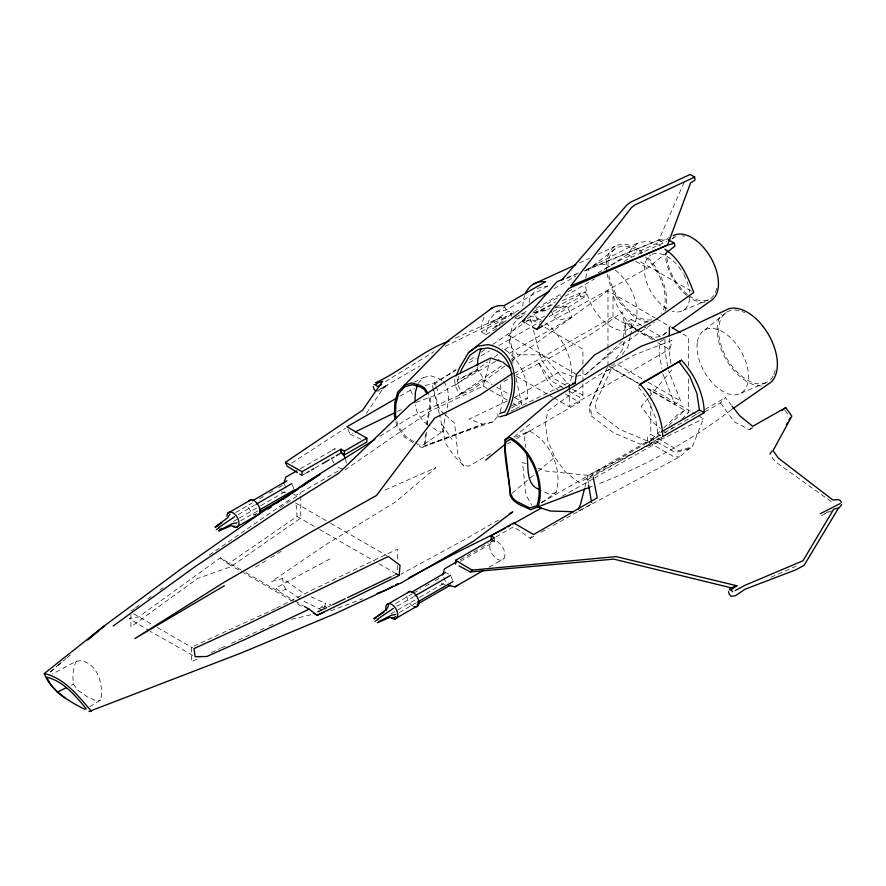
<?xml version="1.0" encoding="UTF-8"?>
<svg xmlns="http://www.w3.org/2000/svg" width="886" height="886" viewBox="0 0 886 886"><rect width="100%" height="100%" fill="white"/><g stroke="black" fill="none" stroke-linecap="round" stroke-linejoin="round"><path stroke-width="0.66" stroke-dasharray="4.43 3.32" d="M669.373 338.43L669.373 349.317L569.288 406.763L569.288 390.449M568.989 391.136L579.499 397.205L582.922 395.256L582.922 383.062M582.922 381.711L582.922 369.506M582.922 364.091L582.922 349.184L543.506 326.425M607.973 365.996L607.973 349.582M607.973 348.209L607.973 290.752L655.252 318.03M698.578 415.966L703.362 418.724L692.354 446.932L678.831 450.631L650.811 434.45L650.811 401.923M650.811 393.794L650.811 388.378L691.412 411.824M681.655 419.1L688.588 412.544L688.588 378.344M688.588 366.029L688.588 337.3L681.445 333.169M664.965 338.928L664.943 350.934L667.745 366.527M454.684 379.407L455.116 385.377L459.413 394.602L461.827 393.273L457.874 384.901L457.353 380.028L477.233 369.54L477.388 367.014M425.701 433.863L424.283 444.107L421.814 445.769L418.225 444.683L414.947 442.502M426.653 424.748C426.775 414.903 433.165 404.182 427.628 394.979M426.598 432.213L424.826 445.736L422.223 447.485L418.347 446.278M427.318 425.358C427.429 415.091 434.24 403.994 428.591 394.359M89.685 706.795L100.86 699.929C103.263 684.557 98.556 664.666 81.29 660.557L76.318 661.155L52.573 673.958M424.283 444.107L443.687 430.707C443.31 414.482 454.33 396.042 443.753 381.512M500.424 411.78L502.606 399.641L500.38 384.712M484.055 317.221A52.163 30.113 60 0 0 481.253 331.896L486.037 334.62L488.574 321.042L495.562 312.348L505.042 306.877M529.053 302.514L530.072 297.087L535.509 290.331M623.29 337.3L625.062 328.053L622.537 311.916L593.709 332.604L552.222 356.571L515.907 375.254M324.597 607.342L325.439 603.3L309.967 596.256M624.242 341.254L622.205 350.269L615.604 359.018M630.201 336.702L627.864 346.991L621.263 355.751M630.5 335.406L631.375 331.552L631.264 319.481L625.605 322.748L625.704 334.819M584.893 487.178L587.905 475.306L703.362 418.724M344.997 469.99L429.5 411.58L483.202 386.108L490.656 357.966M541.457 502.65L556.065 492.527C562.998 469.912 550.638 441.793 529.485 431.017L511.92 438.725M458.882 376.284L457.353 380.028L478.529 370.392L484.221 379.972L492.162 384.535M584.129 271.083L658.807 240.028L684.723 181.021M607.397 367.225L589.855 405.323L591.571 414.205M76.318 661.155C72.885 668.122 72.408 676.494 73.472 684.114L77.647 690.006L87.182 696.717L96.74 701.025L100.86 699.929M831.223 501.653L775.15 461.584L769.823 454.097L771.806 450.575M366.45 413.264L384.236 386.706L388.002 385L379.906 390.748L377.425 391.169M604.518 269.41L627.631 254.348L632.416 247.748L639.05 242.255L648.962 241.435L660.668 245.887M455.271 338.219L501.188 317.243L506.703 316.479L503.038 321.153L494.776 326.735L503.093 322.936M493.258 421.747L482.903 424.206L424.826 445.736L493.258 421.747L500.18 413.131M648.242 398.08L641.242 406.464L653.203 422.6L660.258 428.303M649.128 397.028L671.898 369.761L671.267 365.73M495.905 536.949L513.592 526.705L530.271 538.289L533.56 534.568M576.398 374.401L542.597 354.876L517.867 354.754L510.114 345.806L508.774 335.362L521.743 320.965M588.393 483.623L587.728 479.57L592.656 474.276L663.215 433.542M704.935 411.901L720.484 402.931L725.401 397.637L731.238 405.046M720.484 402.931L734.084 421.703L749.467 429.754L752.701 426.288M769.823 454.097L773.057 450.62M417.993 383.405L423.442 377.669L430.275 375.664L438.337 378.233L442.668 380.858M594.572 478.019L655.917 443.465L661.853 437.85M670.768 429.411L672.751 427.539M319.447 608.959L325.439 603.3M637.588 383.106L611.75 368.188L605.614 371.699L588.991 407.383L590.541 415.379L613.688 432.911L640.39 444.152L648.884 441.959L659.782 431.659M663.747 427.905L678.61 413.851L684.745 410.34L688.588 412.544M648.884 441.959L655.02 438.459L660.967 432.833M668.897 425.335L684.745 410.34L648.164 389.198M514.456 397.537L559.631 371.821L573.751 376.727L585.712 374.413L622.537 341.265M50.314 671.987L56.494 666.637M57.524 665.74L61.643 662.174M578.647 511.167L679.673 456.833L688.976 448.859L692.354 446.932M50.413 671.965L56.693 666.582M57.745 665.685L61.931 662.108M62.984 661.211L66.129 658.519M67.181 657.622L70.315 654.931M512.141 493.203L537.071 472.149M538.112 471.274L554.725 457.231L547.803 440.619L545.377 424.339L547.803 410.849L591.748 379.385L633.246 355.43L671.898 340.423L669.373 353.636L671.056 364.39M585.712 374.413L615.338 349.538L654.488 322.294M514.157 436.909L531.988 422.367M704.558 330.079L727.029 311.961M543.915 325.439L647.511 268.093L666.427 252.909M593.011 265.689L616.313 248.036M671.854 239.087L674.047 237.437M131.239 610.986L134.55 608.571M135.647 607.763L138.958 605.348M147.785 598.914L151.085 596.5M159.912 590.065L163.223 587.651M504.843 366.084L473.8 388.766L410.993 416.819L377.192 437.983M511.499 361.222L607.973 290.752M455.116 385.377L487.665 361.953M494.399 357.113L497.766 354.688M504.499 349.848L510.114 345.806M662.761 335.163L668.332 331.176M241.291 569.997L220.26 557.848L138.504 616.999L128.946 618.439L149.047 630.622M209.251 555.123L289.711 499.593M280.408 507.612L300.775 493.447M220.26 557.848L228.112 563.884L297.054 516.472L296.245 505.408L294.606 504.101M731.648 409.576C691.401 440.253 647.134 465.161 599.866 483.302L597.33 484.288M459.413 394.602L503.248 364.722M511.122 359.351L517.867 354.754M439.29 413.596L432.346 385.488L456.279 369.218M469.957 359.915L475.66 356.039M481.353 352.163L484.775 349.837M492.76 344.421L524.667 322.714M525.808 321.939L530.371 318.849L542.31 325.738M443.687 430.707L441.461 432.202L436.399 430.164L428.946 425.247M291.638 463.134L345.496 428.137M551.158 310.82L553.85 316.823L586.864 295.381L585.325 291.97L579.189 293.388L561.702 300.908M511.599 316.247L510.48 313.843L512.186 312.758M385.366 381.589L434.018 351.72M255.533 567.162L266.099 560.628M270.784 557.726L282.523 550.472M377.624 390.527L419.82 365.996M461.827 393.273L484.221 379.972M511.61 407.97L527.513 398.567C528.289 378.776 520.016 358.387 502.395 348.109M527.292 318.506L555.622 301.816M565.069 296.245L594.595 278.857M624.109 261.47L630.012 257.992L666.748 241.49M749.467 429.754L752.934 427.716M529.485 431.017L525.542 433.32L524.601 438.504L525.83 447.474M235.742 512.518L252.388 502.871M259.532 498.74L264.283 495.983M269.045 493.225L273.796 490.467M278.558 487.71L283.321 484.952M395.699 603.499L412.355 593.853M413.54 593.166L420.673 589.024M425.435 586.266L430.197 583.509M434.948 580.751L439.711 577.993M495.562 312.348L506.183 309.956L547.681 286.001L546.596 283.863M380.858 388.666L384.236 386.706L382.475 384.003M554.215 288.57L575.678 276.177M585.214 270.673L598.327 263.098L639.05 242.255M481.253 331.896L521.566 308.616M486.037 334.62L496.703 328.462M515.674 317.509L527.535 310.665M533.527 311.684L560.949 295.858M568.103 291.727L572.877 288.969M399.963 396.186L410.561 390.061L414.526 388.865M425.092 385.676L434.339 382.874L455.858 370.448M469.015 362.85L476.192 358.708M480.976 355.939L489.338 351.111M498.907 345.584L541.955 320.721M549.132 316.579L567.073 306.224L572.002 317.199L508.619 353.802M300.387 468.738L334.731 448.914M416.043 402.454L439.257 393.86L499.051 359.328M303.245 474.796L305.604 473.434M315.039 467.985L320.931 464.585M238.19 514.633L254.88 504.987M233.383 521.466L238.146 518.72M239.342 518.033L259.576 506.36M260.761 505.673L286.953 490.578M338.031 471.053L296.168 495.219L293.687 494.654M610.963 366.018L615.493 363.404L646.78 381.467M663.835 339.582L659.306 342.195L659.284 354.201L661.853 368.498M490.401 453.721L469.015 466.058L463.699 465.859L453.322 454.972L445.625 443.509L439.622 414.936M507.036 444.119L510.602 442.059M516.538 438.625L579.499 402.277L579.499 397.205M646.946 388.101L674.933 404.271L680.592 400.993L668.454 370.426M638.54 386.983L648.397 400.594L655.385 417.35L657.921 433.863L660.303 432.49M541.667 502.517L647.4 441.483L674.224 456.966L679.673 456.833M664.411 432.844L700.294 412.134M705.079 409.376L725.401 397.637M587.728 479.57L660.679 437.451M661.388 437.418L625.826 457.951L578.901 482.593L565.08 471.651L554.725 457.231M460.332 559.719L480.467 548.102M481.231 547.659L488.33 543.55M491.121 541.944L493.491 540.582M460.321 561.392L494.521 541.645L494.521 539.109M396.95 606.301L413.651 596.643M390.97 613.81L418.347 598.028M419.532 597.341L445.724 582.246L443.277 575.933M489.271 567.051L503.901 558.612M506.438 320.732L492.716 328.617L500.003 325.062M240.582 520.824L258.49 510.524M253.684 515.331L257.261 513.271M514.113 373.538L613.012 316.778L634.143 328.972M399.353 612.481L416.066 602.868M519.539 317.897L525.487 314.475M536.218 308.317L561.237 293.953M598.172 272.755L619.613 260.451L669.395 237.514M498.475 520.093L462.835 540.538L400.871 574.25M647.4 441.483L647.4 436.399L650.811 434.45M828.565 511.51L821.654 515.453L831.644 510.868M501.188 317.243L490.434 323.368L507.778 311.584L511.953 310.953L513.725 312.249M511.333 406.109L526.218 397.925L527.513 398.567M562.089 496.304L593.365 478.695M530.271 538.289L533.893 536.263M541.125 532.22L548.356 528.167M553.174 525.476L591.737 503.89M329.924 558.944L275.745 588.005L280.054 591.471L285.835 589.29L301.727 599.767M796.315 566.11L769.203 578.037M526.705 320.2L531.999 321.208L537.448 319.935L544.657 316.08M553.074 311.573L580.729 296.799L586.864 295.381M503.813 381.489L511.067 377.746M555.4 307.187L585.325 291.97M276.554 608.04L312.791 589.688L397.327 549.187L397.327 560.118M71.168 685.255L73.472 684.114M510.757 411.104L514.445 409.299M515.674 408.69L567.306 383.295L569.886 383.295M414.072 382.254L423.442 377.669M445.104 346.348L506.703 316.479M348.01 429.322L350.203 434.328L352.694 433.121M397.415 411.481L402.377 409.066M327.709 607.131L331.43 605.348M392.354 576.155L397.327 573.774M507.102 401.048L469.082 419.178L482.903 424.206L422.223 447.485M579.477 262.998L589.356 258.358M597.984 254.304L615.261 246.186M275.347 608.649L191.354 647.256L191.354 661.742L200.136 657.711M211.411 652.517L220.193 648.486M221.445 647.91L225.199 646.182M231.467 643.302L259.055 630.622M260.307 630.046L264.061 628.318M269.078 626.014L275.347 623.135M385.011 490.058L436.001 467.609L395.732 501.797L325.893 544.591L271.758 581.426L282.523 578.525L304.009 593.542M537.448 319.935L534.214 312.725L554.204 304.131M683.128 310.454L708.457 299.756M740.973 393.151L766.224 382.575M566.409 278.459L576.542 274.239M567.184 277.573L578.636 272.877M586.277 269.754L658.807 240.028L667.147 239.076M322.017 607.918L330.999 604.274M629.437 328.761L650.557 320.544M589.755 487.245L592.28 486.259M330.655 610.875L362.828 598.781M556.065 492.527L549.619 494.477L541.49 490.456M688.976 448.859L675.431 452.58L647.4 436.399M646.492 445.913L655.917 443.465M655.02 438.459L646.525 440.652L619.823 429.4L596.677 411.868L595.126 403.872L611.75 368.188L608.915 366.549M532.796 312.98L550.228 308.561M291.394 619.347L312.791 614.286M537.06 288.393L547.681 286.001M572.002 317.199L558.39 320.267L553.85 316.823M534.214 312.725L549.353 309.856M555.489 307.586L567.073 306.224M510.48 313.843L514.389 313.877M520.924 313.932L526.151 313.987M587.905 475.306L546.119 471.13L537.403 467.941M514.799 317.941L521.422 319.204M281.261 491.808L286.233 492.948M441.261 583.752L444.993 584.605M526.206 463.832L522.474 462.47L525.974 494.997L531.6 505.064M350.203 434.328L360.912 439.257M303.998 601.262L322.116 610.232M192.816 655.396L150.232 631.341M496.703 387.149L508.043 393.694M658.807 240.028L665.342 243.794M691.346 291.14L638.252 260.495M635.849 261.359L647.511 268.093M631.264 319.481L641.94 325.638M643.136 326.325L661.543 336.957M625.605 322.748L636.292 328.927M637.488 329.603L654.754 339.571M635.317 329.647L652.927 339.825M657.622 342.528L669.373 349.317M647.943 382.132L680.592 400.993M692.608 412.511L697.393 415.268M609.823 366.682L638.806 383.394M526.096 323.324L531.977 326.724M508.774 335.362L542.597 354.876L567.306 383.295M565.412 385.144L554.902 379.086L541.379 359.771L533.217 329.404M572.411 389.198L582.922 395.256M563.153 387.769L551.48 381.024L537.99 361.698L547.238 380.371L552.687 386.794L558.512 390.161M565.512 394.192L579.499 402.277M516.449 376.251L548.157 394.558M549.331 395.234L552.853 397.271M554.027 397.947L569.288 406.763M483.202 386.108L507.357 400.051M513.182 403.418L519.008 406.785M446.699 573.009L448.659 574.139M295.57 502.982L329.603 522.629M330.777 523.305L387.104 555.821M297.054 516.472L318.428 528.82M319.613 529.496L374.246 561.037M378.998 563.784L394.436 572.699M245.965 572.688L293.919 600.376M295.082 601.051L303.278 605.78M292.524 601.085L243.318 572.677M297.22 603.787L303.078 607.176M228.112 563.884L242.155 572.002M133.675 613.832L152.58 624.752M157.309 627.476L192.76 647.943M627.631 254.348L633.534 257.76M656.448 318.716L670.735 326.978M514.855 397.637L520.525 400.926M657.921 433.863L660.801 435.535M491.176 539.674L494.521 541.645M477.233 369.54L478.529 370.392M427.883 424.549L423.63 421.736L417.173 412.344L415.279 404.78M413.862 441.771L405.123 435.945L397.958 425.513L396.419 419.388M413.02 442.734L404.492 437.053L396.95 426.066L395.654 420.905M664.301 431.56L666.316 433.188M444.573 414.172L439.578 409.62L432.346 385.488M445.58 415.08L454.573 423.264L458.073 455.803L463.699 465.859M784.941 410.362L788.773 415.678M441.937 424.305L451.993 439.401M285.835 589.29L283.642 585.214L282.523 578.525M504.566 306.755L506.183 309.956M579.189 293.388L580.729 296.799M434.339 382.874L435.425 385.321M435.978 386.54L439.257 393.86M410.561 390.061L413.308 396.263M662.783 373.693L674.933 404.271M451.118 576.542L452.58 580.33M292.347 484.875L293.809 488.662M284.506 484.265L285.979 488.053M497.544 413.895L498.464 417.151M530.371 318.849L532.851 328.086M516.161 378.488L521.688 404.847M512.928 363.338L512.916 352.462A43.148 24.908 60 0 1 524.158 316.18M613.012 316.778L613.001 295.016A43.181 24.93 60 0 0 639.692 332.128A43.181 24.93 60 0 0 668.11 329.924M397.327 565.578L397.327 572.411M300.775 496.171L300.775 518.033L230.615 566.841L197.777 578.348L130.906 626.834L130.906 612.359M615.238 270.164A36.426 21.031 60 0 1 636.879 314.751A36.426 21.031 60 0 1 610.554 326.557A36.426 21.031 60 0 1 585.491 283.509M585.746 278.171A36.426 21.031 60 0 1 609.978 266.797M648.076 321.862A42.594 24.586 60 0 1 607.12 273.486M606.91 272.124A42.594 24.586 60 0 1 642.959 252.798M648.076 257.604A42.594 24.586 60 0 1 664.843 311.329M522.773 306.456A52.163 30.113 60 0 1 524.645 295.547M651.753 319.846A40.457 23.357 60 0 1 608.582 273.973M607.929 266.564A40.457 23.357 60 0 1 641.619 253.496M645.606 256.973A40.457 23.357 60 0 1 661.598 313.5M761.439 385.864A42.594 24.586 60 0 1 725.457 358.376A42.594 24.586 60 0 1 721.425 314.22M766.346 382.63A40.457 23.357 60 0 1 721.005 344.953A40.457 23.357 60 0 1 744.794 312.669M775.195 370.293A40.457 23.357 60 0 1 773.688 374.911M773.046 376.196A40.457 23.357 60 0 1 767.486 382.043M689.64 298.582A32.106 18.54 60 0 1 672.131 311.13M667.08 308.86A32.106 18.54 60 0 1 646.104 280.574A32.106 18.54 60 0 1 651.022 254.847M652.096 254.304A32.106 18.54 60 0 1 683.128 273.386M683.804 274.582A32.106 18.54 60 0 1 689.585 292.247M704.724 302.569A37.544 21.674 60 0 1 687.757 296.212M686.716 295.392A37.544 21.674 60 0 1 665.353 252.986M529.429 315.97A43.148 24.908 60 0 1 541.102 320.023M545.433 322.881A43.148 24.908 60 0 1 569.288 385.011M716.63 288.293A35.673 20.599 60 0 1 688.61 295.315M687.514 294.484A35.673 20.599 60 0 1 667.147 248.357M672.175 238.766A35.673 20.599 60 0 1 678.477 235.92M682.231 235.842A35.673 20.599 60 0 1 684.546 236.219M412.821 606.09A8.483 4.895 60 0 1 406.829 595.702M342.35 468.561A10.787 6.224 60 0 1 336.569 466.102M334.077 463.289A10.787 6.224 60 0 1 331.94 459.325M331.94 450.52A10.787 6.224 60 0 1 337.234 449.302M345.573 459.413A10.787 6.224 60 0 1 346.16 463.145M257.062 515.242A8.483 4.895 60 0 1 251.07 511.776A8.483 4.895 60 0 1 248.069 504.045M697.227 342.993A36.426 21.031 60 0 0 732.622 394.779A36.426 21.031 60 0 0 738.437 347.068A36.426 21.031 60 0 0 697.227 342.993M489.67 545.986A10.787 6.224 60 0 0 501.111 560.218A10.787 6.224 60 0 0 501.111 544.968A10.787 6.224 60 0 0 489.67 545.986"/><path stroke-width="1.33" d="M340.977 449.191L340.977 453.001L344.41 454.939L366.87 441.992L366.87 438.171L344.41 451.118L340.977 449.191L302.06 471.662L302.06 475.472L299.756 474.032M344.41 454.939L344.41 451.118M569.288 389.087L569.288 385.011M669.373 335.716L669.373 327.554M415.002 402.288L415.346 392.365L417.228 385.964M477.454 365.741L477.82 359.417L480.81 348.763M313.644 613.267L317.166 615.294L399.187 575.446L400.051 565.334L388.278 556.497L246.906 624.431L193.934 648.63L195.186 656.692L206.87 656.471L248.49 637.887L309.125 609.158L317.166 615.294L323.855 612.27M499.793 416.797L506.427 415.002L575.058 383.295L576.398 374.401L594.395 355.087L655.197 319.99L693.705 292.502C687.757 276.122 679.939 259.122 664.921 249.187M732.766 408.789L768.561 383.882A42.594 24.586 60 0 0 768.561 334.698A42.594 24.586 60 0 0 725.977 310.111L679.097 332.139L641.242 346.227L599.744 370.182L552.72 399.342L505.02 439.821C503.425 457.896 509.262 476.624 510.07 494.953C513.083 503.78 523.205 505.629 530.393 509.738L589.755 487.245M584.55 488.496L580.529 504.322L578.469 509.317M283.885 483.28L285.757 477.189L296.843 470.798M442.646 574.936L444.517 568.845L456.356 562.012M537.946 507.468C546.064 483.357 532.53 449.678 510.148 437.407L505.02 439.821M459.889 373.781L461.916 368.775L469.979 355.231L478.329 349.394L487.931 347.932C517.125 353.37 516.283 391.247 504.798 411.99L499.959 413.264M456.179 375.863L459.668 367.59L468.528 352.573L537.525 298.205L549.442 291.317M229.817 513.935L227.89 517.623L216.239 526.195L218.687 525.354M388.589 605.603L386.661 609.291L375.011 617.863M506.427 415.002C519.085 392.155 520.204 350.668 488.12 344.61L477.62 346.204L468.528 352.573M786.347 424.826L787.665 422.478M788.983 420.141L790.312 417.804M841.7 504.632L839.064 507.933M533.15 327.399L536.683 329.437L568.679 288.482L667.523 245.057L674.434 243.285L674.833 246.153L667.479 252.067M561.347 280.563L626.79 205.087L630.433 202.252L690.116 174.453L694.668 177.078L694.967 180.146L690.626 182.859L667.523 245.057L570.695 285.956L631.341 207.712L634.985 204.876L694.668 177.078M524.922 322.648L522.563 321.286L557.006 281.748L563.374 279.134M459.014 565.921L470.366 571.946L472.039 570.097L616.158 556.596L736.919 585.779L730.983 589.81L729.278 589.766L730.618 587.961L736.919 585.779M492.051 308.018L448.117 340.689L397.725 392.11L394.802 402.687L394.359 415.744L395.333 419.621M841.467 502.451L840.05 500.38L838.278 499.626L832.851 499.97L778.384 458.117L773.057 450.62L791.84 416.154L785.705 407.649L781.862 410.661M87.382 639.88L103.85 626.247L181.896 568.347L261.747 512.341L319.901 474.353L301.628 486.735M221.865 528.344L219.905 530.038L232.63 523.515L237.005 522.884M220.692 529.33L218.687 531.057L231.047 525.763L234.602 526.284M88.135 639.692L103.85 626.247L44.3 673.537C47.778 683.77 56.327 691.423 64.844 697.647M374.003 384.646L375.708 384.69L377.624 383.073L382.608 381.224L362.595 410.207L285.392 462.337L287.064 466.114L297.441 472.592M638.961 385.244L681.434 360.203A52.163 30.113 60 0 1 704.204 412.699L662.706 436.654A52.163 30.113 60 0 0 639.936 384.159L681.434 360.203M485.816 460.022L504.71 444.617M234.602 516.704L218.687 527.613M393.373 608.372L377.458 619.281M113.153 626.003L195.463 566.387L278.403 511.1L338.341 473.523L410.55 404.271L450.752 377.968L490.656 357.966L501.509 361.621M672.784 327.986L710.672 300.841A37.544 21.674 60 0 0 710.672 257.483A37.544 21.674 60 0 0 673.127 235.798M268.159 509.096L271.515 506.759M275.989 503.647L308.428 481.032L374.867 439.445M283.354 499.117L289.069 495.252M291.35 493.701L298.205 489.061M512.551 373.383L480.134 394.935L434.605 418.159L376.439 495.529L312.88 531.002L223.56 582.611L134.893 638.551L224.402 585.724M221.788 522.806L215.01 527.214L217.458 526.273M383.948 612.27L373.781 618.882L376.229 617.941M216.239 529.651L219.606 527.624M375.011 621.319L378.377 619.292M522.563 321.286L524.922 319.901M252.432 500.811L286.953 480.777M491.176 539.674L491.176 535.853L513.592 522.895L533.56 534.568L597.208 497.821L593.166 476.901M411.204 592.479L445.724 572.445M381.622 384.491L377.425 386.617L375.708 384.69M396.419 398.235L346.913 426.808L366.87 438.171M227.768 513.227L251.07 499.77M306.777 472.747L309.136 471.385M311.495 470.023L313.854 468.661M322.116 463.899L329.193 459.812M331.552 458.45L333.911 457.087M336.27 455.725L339.803 453.687M256.076 504.289L291.848 483.612M235.975 527.425L259.266 513.98A8.483 4.895 60 0 0 257.062 503.248A8.483 4.895 60 0 0 248.877 501.055M661.488 431.803L699.419 409.908L704.204 412.699M455.603 564.116L455.603 560.306L494.521 537.835L491.176 535.853M386.529 604.883L409.819 591.438M414.847 595.957L450.62 575.28M394.724 619.081L418.026 605.636M448.715 585.458L454.928 586.875L457.719 585.269M454.928 586.875L483.767 570.23M259.687 509.838L294.307 489.925M259.653 511.898L290.663 494.089M417.262 602.181L453.067 581.593M395.765 616.59L393.373 617.952L389.818 617.431L377.458 622.725M417.228 604.252L450.62 585.07M509.162 513.958L512.728 511.909L473.567 541.18L401.591 582.733L335.683 613.433L242.122 652.628L88.932 711.547M507.966 526.793L510.369 525.431M512.772 524.08L541.645 507.822M785.705 407.649L752.701 426.288L739.555 415.645L732.069 406.109M536.683 329.437L542.708 326.103M735.181 590.597L744.705 585.424L802.993 560.783L833.682 509.206L838.521 508.055L804.078 565.368L795.728 569.875L745.026 589.234L735.181 595.868L730.983 596.245L729.278 594.307L728.569 591.626M393.174 586.089L384.701 590.563L376.982 593.465M395.588 584.815L398.013 583.542M408.911 577.794L458.527 551.601L505.552 528.145M378.676 621.706L391.402 615.183L395.776 614.541M820.181 513.747L840.249 503.536M57.324 692.121L64.169 697.47L74.945 704.137L84.391 709.143L86.33 708.866C75.554 695.964 63.593 681.279 46.626 677.159L50.646 684.413L57.324 692.121L66.55 687.547M355.175 431.925L394.923 412.677M317.764 611.905L326.458 607.73M332.682 604.75L345.108 598.792M347.6 597.607L391.103 576.753M375.343 382.852C401.192 371.212 422.157 350.723 449.069 341.055M575.778 264.737L533.549 284.052M403.95 385.31L411.946 382.974L420.274 385.355L424.748 388.112L427.949 393.318M470.366 571.946L613.788 559.132L730.939 587.761M572.478 383.295L575.058 383.295M573.386 511.709L550.472 511.056L537.891 507.058M44.3 673.537C64.534 678.189 78.433 696.008 91.291 711.181M540.327 489.88C524.202 484.819 529.407 465.294 526.528 452.602M285.392 462.337L302.06 471.662M668.188 239.674L674.434 243.285M395.621 573.386L399.187 575.446M304.441 606.456L309.125 609.158M671.92 327.665L680.26 332.483M455.603 560.306L472.039 570.097M502.716 362.02L510.768 368.598M730.983 589.81L732.7 591.737M375.708 391.125L374.003 389.198L373.294 386.506M679.274 361.975L689.895 376.639L696.883 393.395L699.419 409.908M426.952 393.86L424.25 389.386L420.163 386.861L412.3 384.635L404.703 386.85L398.744 393.284L395.92 403.307L395.499 415.711L396.108 418.159M588.614 484.974L591.516 502.539M525.553 293.255A52.163 30.113 60 0 1 545.521 281.737L504.023 305.692A52.163 30.113 60 0 0 489.903 309.48M407.626 592.712A8.483 4.895 60 0 1 417.738 598.039A8.483 4.895 60 0 1 413.851 606.589M386.097 610.476A8.483 4.895 60 0 1 390.338 603.809A8.483 4.895 60 0 1 397.681 613.987A8.483 4.895 60 0 1 391.734 618.273M340.512 451.373A10.787 6.224 60 0 1 345.141 458.151M226.971 516.228A8.483 4.895 60 0 1 232.974 512.772A8.483 4.895 60 0 1 238.965 523.15A8.483 4.895 60 0 1 232.974 526.616M505.939 441.649L504.898 447.408L510.635 493.967L513.105 498.475L516.693 501.531L529.795 507.922L536.96 505.762C544.48 482.261 532.065 451.594 510.657 439.279L505.939 441.649"/></g></svg>
